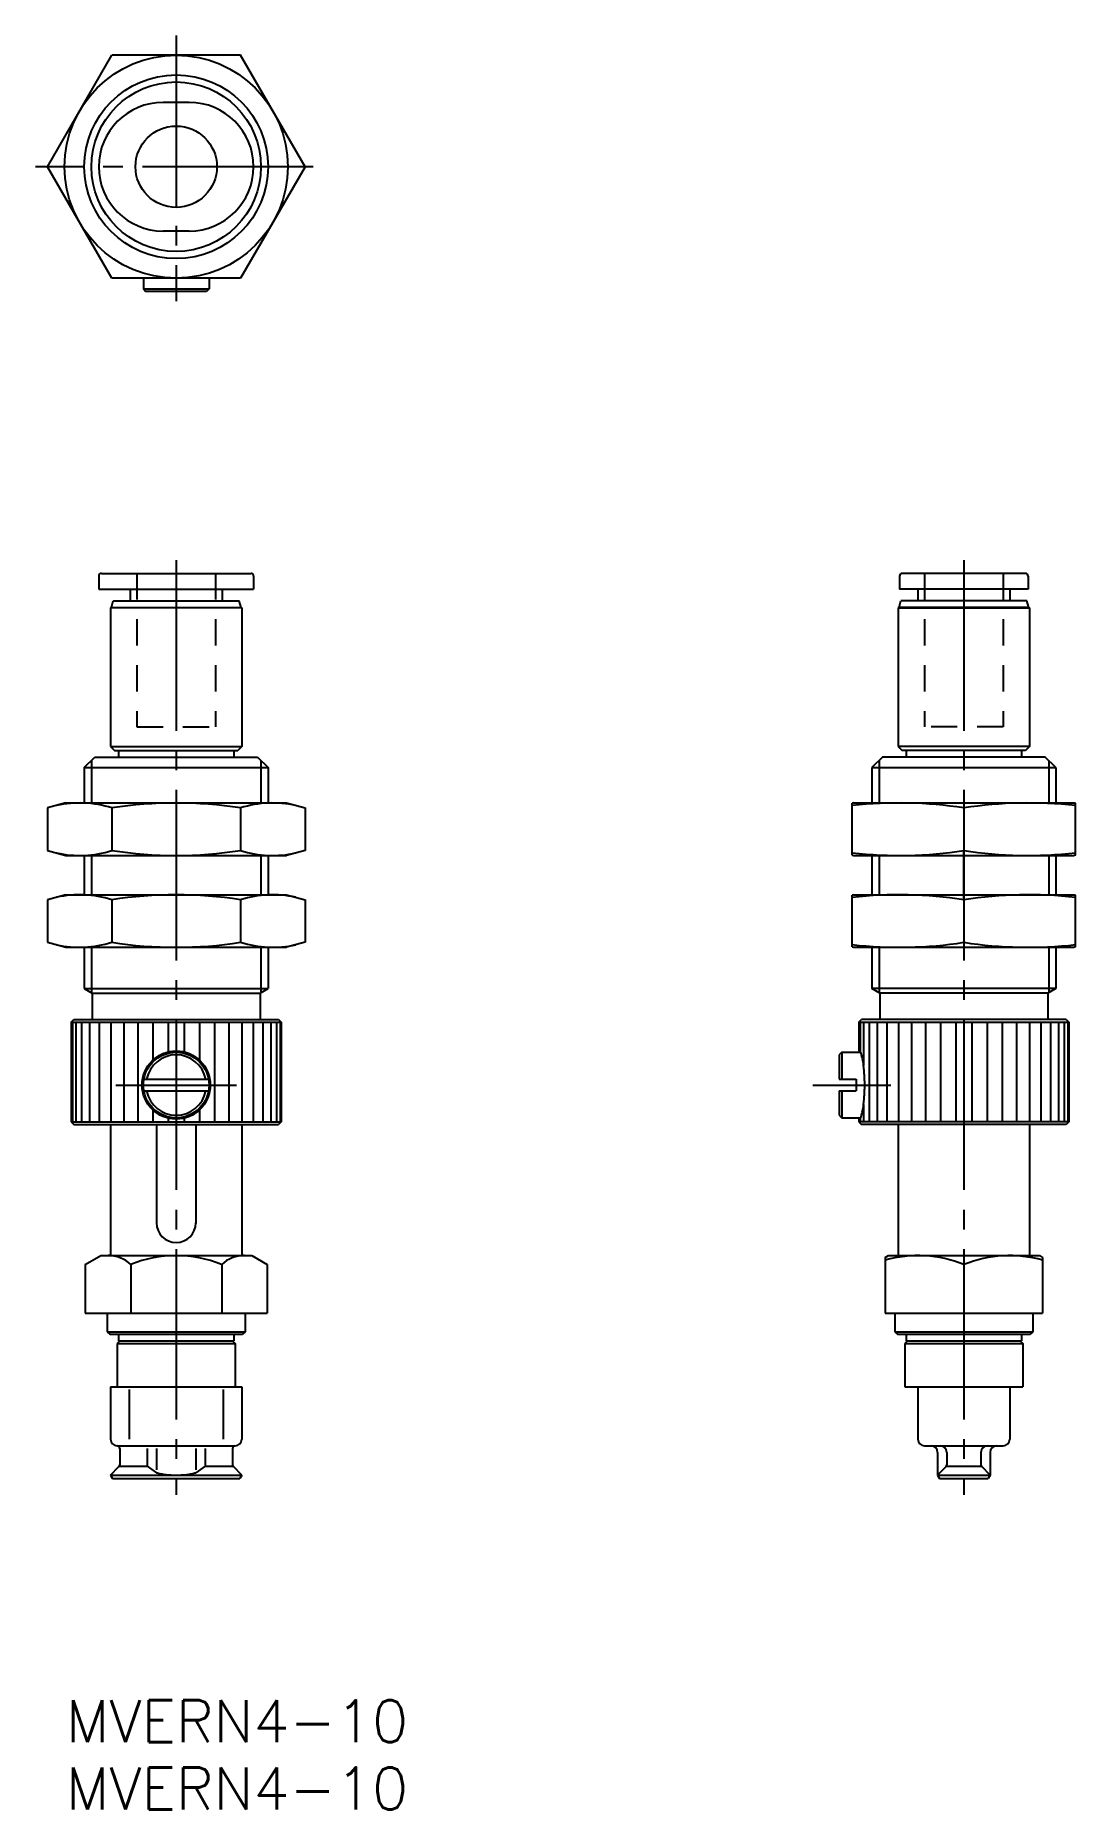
# Model space of a CAD drawing. Extents: x -151 to -72, y 160 to 295.
import ezdxf

# ---------------------------------------------------------------- set-up
doc = ezdxf.new("R2010")
doc.units = 0
doc.header["$MEASUREMENT"] = 0
doc.linetypes.add('CENTER', pattern=[17.5, 13, -1.5, 1.5, -1.5])
doc.linetypes.add('DASHED', pattern=[3.5, 2, -1.5])
doc.layers.get('0').update_dxf_attribs({"linetype": 'CONTINUOUS'})
doc.layers.add('CENTER', color=1, linetype='CENTER')
doc.styles.get("Standard").update_dxf_attribs({"font": 'txt.shx', "bigfont": '@extfont2.shx'})

msp = doc.modelspace()

# ---------------------------------------------------------------- linework, layer by layer
at = {"color": 7, "linetype": 'Continuous'}
for p, q in [((-150.5, 285.07), (-145.6, 293.57)), ((-135.78, 293.57), (-145.6, 293.57)), ((-130.87, 285.07), (-135.78, 293.57)), ((-139.69, 289.97), (-141.69, 289.97)), ((-145.6, 276.57), (-150.5, 285.07)), ((-130.87, 285.07), (-135.78, 276.57)), ((-139.69, 280.17), (-141.69, 280.17)), ((-135.78, 276.57), (-145.6, 276.57)), ((-143.19, 276.57), (-143.19, 275.77)), ((-138.19, 276.57), (-138.19, 275.77)), ((-143.19, 275.77), (-138.19, 275.77)), ((-143.19, 275.77), (-142.99, 275.57)), ((-138.39, 275.57), (-142.99, 275.57)), ((-138.19, 275.77), (-138.39, 275.57)), ((-146.59, 253.87), (-146.59, 252.87)), ((-146.39, 254.07), (-134.99, 254.07)), ((-134.79, 253.87), (-134.79, 252.87)), ((-85.59, 253.87), (-85.59, 252.87)), ((-75.99, 254.07), (-85.39, 254.07)), ((-75.79, 253.87), (-75.79, 252.87)), ((-146.59, 252.87), (-134.79, 252.87)), ((-145.62, 251.47), (-145.49, 251.97)), ((-145.49, 251.97), (-135.89, 251.97)), ((-144.19, 252.87), (-144.19, 251.97)), ((-137.19, 252.87), (-137.19, 251.97)), ((-135.75, 251.47), (-135.89, 251.97)), ((-85.62, 251.47), (-85.49, 251.97)), ((-75.79, 252.87), (-85.59, 252.87)), ((-75.89, 251.97), (-85.49, 251.97)), ((-84.19, 252.87), (-84.19, 251.97)), ((-77.19, 252.87), (-77.19, 251.97)), ((-75.75, 251.47), (-75.89, 251.97)), ((-145.62, 251.47), (-145.69, 251.44)), ((-135.69, 251.44), (-145.69, 251.44)), ((-145.69, 251.44), (-145.69, 240.87)), ((-145.62, 251.47), (-135.75, 251.47)), ((-135.75, 251.47), (-135.69, 251.44)), ((-135.69, 251.44), (-135.69, 240.87)), ((-85.62, 251.47), (-85.69, 251.44)), ((-85.69, 251.44), (-85.69, 240.87)), ((-85.69, 251.44), (-75.69, 251.44)), ((-75.75, 251.47), (-85.62, 251.47)), ((-75.75, 251.47), (-75.69, 251.44)), ((-75.69, 251.44), (-75.69, 240.87)), ((-145.69, 240.87), (-135.69, 240.87)), ((-145.69, 240.87), (-145.39, 240.57)), ((-135.69, 240.87), (-135.99, 240.57)), ((-85.69, 240.87), (-85.39, 240.57)), ((-75.69, 240.87), (-85.69, 240.87)), ((-75.69, 240.87), (-75.99, 240.57)), ((-147.69, 239.27), (-146.89, 240.07)), ((-146.89, 240.07), (-134.49, 240.07)), ((-145.39, 240.57), (-135.99, 240.57)), ((-145.09, 240.57), (-145.09, 240.07)), ((-136.29, 240.57), (-136.29, 240.07)), ((-134.49, 240.07), (-133.69, 239.27)), ((-86.89, 240.07), (-87.69, 239.27)), ((-74.49, 240.07), (-86.89, 240.07)), ((-75.99, 240.57), (-85.39, 240.57)), ((-85.09, 240.57), (-85.09, 240.07)), ((-76.29, 240.57), (-76.29, 240.07)), ((-73.69, 239.27), (-74.49, 240.07)), ((-147.69, 239.27), (-147.69, 236.57)), ((-147.69, 239.27), (-133.69, 239.27)), ((-133.69, 239.27), (-133.69, 236.57)), ((-87.69, 239.27), (-73.69, 239.27)), ((-87.69, 239.27), (-87.69, 236.57)), ((-73.69, 239.27), (-73.69, 236.57)), ((-149.09, 236.57), (-150.5, 236.19)), ((-150.5, 236.19), (-150.5, 232.95)), ((-149.09, 236.57), (-132.29, 236.57)), ((-145.6, 236.19), (-145.6, 232.95)), ((-135.78, 236.19), (-135.78, 232.95)), ((-132.29, 236.57), (-130.87, 236.19)), ((-130.87, 236.19), (-130.87, 232.95)), ((-89.09, 236.57), (-89.19, 236.55)), ((-89.19, 232.6), (-89.19, 236.55)), ((-89.09, 236.57), (-72.29, 236.57)), ((-80.69, 236.19), (-80.69, 232.95)), ((-72.29, 236.57), (-72.19, 236.55)), ((-72.19, 232.6), (-72.19, 236.55)), ((-150.5, 232.95), (-149.09, 232.57)), ((-130.87, 232.95), (-132.29, 232.57)), ((-89.19, 232.6), (-89.09, 232.57)), ((-72.19, 232.6), (-72.29, 232.57)), ((-149.09, 232.57), (-132.29, 232.57)), ((-147.69, 232.57), (-147.69, 229.57)), ((-133.69, 232.57), (-133.69, 229.57)), ((-89.09, 232.57), (-72.29, 232.57)), ((-87.69, 232.57), (-87.69, 229.57)), ((-73.69, 232.57), (-73.69, 229.57)), ((-149.09, 229.57), (-150.5, 229.19)), ((-150.5, 229.19), (-150.5, 225.95)), ((-149.09, 229.57), (-132.29, 229.57)), ((-145.6, 229.19), (-145.6, 225.95)), ((-135.78, 229.19), (-135.78, 225.95)), ((-132.29, 229.57), (-130.87, 229.19)), ((-130.87, 229.19), (-130.87, 225.95)), ((-89.09, 229.57), (-89.19, 229.55)), ((-89.19, 225.6), (-89.19, 229.55)), ((-89.09, 229.57), (-72.29, 229.57)), ((-80.69, 229.19), (-80.69, 225.95)), ((-72.29, 229.57), (-72.19, 229.55)), ((-72.19, 225.6), (-72.19, 229.55)), ((-150.5, 225.95), (-149.09, 225.57)), ((-130.87, 225.95), (-132.29, 225.57)), ((-149.09, 225.57), (-132.29, 225.57)), ((-147.69, 225.57), (-147.69, 222.42)), ((-133.69, 225.57), (-133.69, 222.42)), ((-89.19, 225.6), (-89.09, 225.57)), ((-89.09, 225.57), (-72.29, 225.57)), ((-87.69, 225.57), (-87.69, 222.42)), ((-73.69, 225.57), (-73.69, 222.42)), ((-72.19, 225.6), (-72.29, 225.57)), ((-147.69, 222.42), (-147.09, 222.07)), ((-147.69, 222.42), (-133.69, 222.42)), ((-147.09, 222.07), (-134.29, 222.07)), ((-147.09, 222.07), (-147.09, 220.07)), ((-134.29, 222.07), (-133.69, 222.42)), ((-134.29, 222.07), (-134.29, 220.07)), ((-73.69, 222.42), (-87.69, 222.42)), ((-87.09, 222.07), (-87.69, 222.42)), ((-87.09, 222.07), (-87.09, 220.07)), ((-74.29, 222.07), (-87.09, 222.07)), ((-73.69, 222.42), (-74.29, 222.07)), ((-74.29, 222.07), (-74.29, 220.07)), ((-148.69, 219.87), (-148.49, 220.07)), ((-148.69, 219.87), (-132.69, 219.87)), ((-148.49, 220.07), (-132.89, 220.07)), ((-132.89, 220.07), (-132.69, 219.87)), ((-88.69, 219.87), (-88.49, 220.07)), ((-88.69, 219.87), (-72.69, 219.87)), ((-72.89, 220.07), (-88.49, 220.07)), ((-72.89, 220.07), (-72.69, 219.87)), ((-89.99, 217.57), (-90.19, 217.37)), ((-90.19, 217.37), (-90.19, 215.52)), ((-89.99, 217.57), (-88.57, 217.57)), ((-89.99, 217.57), (-89.99, 215.52)), ((-143.15, 215.52), (-138.23, 215.52)), ((-90.19, 215.52), (-88.89, 215.52)), ((-88.89, 215.52), (-88.89, 214.62)), ((-143.15, 214.62), (-138.23, 214.62)), ((-90.19, 214.62), (-88.89, 214.62)), ((-90.19, 214.62), (-90.19, 212.77)), ((-89.99, 214.62), (-89.99, 212.57)), ((-90.19, 212.77), (-89.99, 212.57)), ((-89.99, 212.57), (-88.57, 212.57)), ((-148.69, 212.27), (-148.49, 212.07)), ((-148.69, 212.27), (-132.69, 212.27)), ((-148.49, 212.07), (-132.89, 212.07)), ((-145.69, 212.07), (-145.69, 202.07)), ((-142.19, 212.07), (-142.19, 204.52)), ((-139.19, 212.07), (-139.19, 204.52)), ((-135.69, 212.07), (-135.69, 202.07)), ((-132.69, 212.27), (-132.89, 212.07)), ((-88.69, 212.27), (-88.49, 212.07)), ((-72.69, 212.27), (-88.69, 212.27)), ((-72.89, 212.07), (-88.49, 212.07)), ((-85.69, 212.07), (-85.69, 202.07)), ((-75.69, 212.07), (-75.69, 202.07)), ((-72.69, 212.27), (-72.89, 212.07)), ((-147.62, 201.39), (-146.44, 202.07)), ((-146.44, 202.07), (-134.94, 202.07)), ((-134.94, 202.07), (-133.76, 201.39)), ((-86.69, 201.93), (-86.44, 202.07)), ((-86.69, 201.93), (-86.69, 197.67)), ((-86.44, 202.07), (-74.94, 202.07)), ((-74.94, 202.07), (-74.69, 201.93)), ((-74.69, 201.93), (-74.69, 197.67)), ((-147.62, 201.39), (-147.62, 197.67)), ((-144.15, 201.39), (-144.15, 197.67)), ((-137.22, 201.39), (-137.22, 197.67)), ((-133.76, 201.39), (-133.76, 197.67)), ((-80.69, 201.39), (-80.69, 197.67)), ((-147.62, 197.67), (-133.76, 197.67)), ((-145.94, 197.67), (-145.94, 196.27)), ((-135.44, 197.67), (-135.44, 196.27)), ((-86.69, 197.67), (-74.69, 197.67)), ((-85.94, 197.67), (-85.94, 196.27)), ((-75.44, 197.67), (-75.44, 196.27)), ((-145.94, 196.27), (-145.74, 196.07)), ((-145.94, 196.27), (-135.44, 196.27)), ((-135.44, 196.27), (-135.64, 196.07)), ((-85.94, 196.27), (-75.44, 196.27)), ((-85.94, 196.27), (-85.74, 196.07)), ((-75.44, 196.27), (-75.64, 196.07)), ((-145.74, 196.07), (-135.64, 196.07)), ((-144.99, 195.57), (-145.19, 195.37)), ((-145.19, 195.37), (-136.19, 195.37)), ((-145.19, 195.37), (-145.19, 192.07)), ((-145.09, 196.07), (-145.09, 195.57)), ((-145.09, 195.57), (-136.29, 195.57)), ((-136.39, 195.57), (-136.19, 195.37)), ((-136.29, 196.07), (-136.29, 195.57)), ((-136.19, 195.37), (-136.19, 192.07)), ((-85.74, 196.07), (-75.64, 196.07)), ((-84.99, 195.57), (-85.19, 195.37)), ((-85.19, 195.37), (-76.19, 195.37)), ((-85.19, 195.37), (-85.19, 192.07)), ((-85.09, 196.07), (-85.09, 195.57)), ((-85.09, 195.57), (-76.29, 195.57)), ((-76.39, 195.57), (-76.19, 195.37)), ((-76.29, 196.07), (-76.29, 195.57)), ((-76.19, 195.37), (-76.19, 192.07)), ((-145.69, 192.07), (-145.69, 188.07)), ((-145.69, 192.07), (-135.69, 192.07)), ((-135.69, 192.07), (-135.69, 188.07)), ((-85.19, 192.07), (-76.19, 192.07)), ((-84.19, 192.07), (-84.19, 188.07)), ((-77.19, 192.07), (-77.19, 188.07)), ((-144.26, 191.87), (-144.26, 188.07)), ((-137.12, 191.87), (-137.12, 188.07)), ((-145.19, 187.57), (-136.19, 187.57)), ((-144.99, 187.37), (-144.99, 186.12)), ((-142.89, 187.37), (-142.89, 186.03)), ((-142.19, 187.37), (-142.19, 185.73)), ((-139.19, 187.37), (-139.19, 185.73)), ((-138.49, 187.37), (-138.49, 186.03)), ((-136.39, 187.37), (-136.39, 186.12)), ((-83.69, 187.57), (-77.69, 187.57)), ((-82.69, 187.07), (-82.69, 185.33)), ((-81.99, 187.07), (-81.99, 186.12)), ((-79.39, 187.07), (-79.39, 186.12)), ((-78.69, 187.07), (-78.69, 185.33)), ((-145.69, 185.33), (-145.05, 185.98)), ((-145.69, 185.33), (-135.69, 185.33)), ((-145.69, 185.33), (-145.54, 185.07)), ((-144.99, 186.03), (-142.89, 186.03)), ((-142.89, 186.03), (-142.19, 185.52)), ((-138.49, 186.03), (-139.19, 185.52)), ((-138.49, 186.03), (-136.39, 186.03)), ((-135.69, 185.33), (-136.33, 185.98)), ((-135.69, 185.33), (-135.84, 185.07)), ((-82.69, 185.33), (-82.05, 185.98)), ((-82.69, 185.33), (-78.69, 185.33)), ((-82.69, 185.33), (-82.54, 185.07)), ((-81.99, 186.03), (-79.39, 186.03)), ((-78.69, 185.33), (-79.33, 185.98)), ((-78.69, 185.33), (-78.84, 185.07)), ((-145.54, 185.07), (-135.84, 185.07)), ((-82.54, 185.07), (-78.84, 185.07))]:
    msp.add_line(p, q, dxfattribs=at)
at = {"color": 3, "linetype": 'DASHED'}
for p, q in [((-143.69, 254.07), (-143.69, 242.37)), ((-137.69, 254.07), (-137.69, 242.37)), ((-83.69, 254.07), (-83.69, 242.37)), ((-77.69, 254.07), (-77.69, 242.37)), ((-143.69, 242.37), (-137.69, 242.37)), ((-77.69, 242.37), (-83.69, 242.37))]:
    msp.add_line(p, q, dxfattribs=at)
at = {"color": 3, "linetype": 'Continuous'}
for p, q in [((-147.15, 239.82), (-147.15, 236.57)), ((-134.23, 239.82), (-134.23, 236.57)), ((-87.15, 239.82), (-87.15, 236.57)), ((-74.23, 239.82), (-74.23, 236.57)), ((-147.15, 232.57), (-147.15, 229.57)), ((-134.23, 232.57), (-134.23, 229.57)), ((-87.15, 232.57), (-87.15, 229.57)), ((-74.23, 232.57), (-74.23, 229.57)), ((-147.15, 225.57), (-147.15, 222.11)), ((-134.23, 225.57), (-134.23, 222.11)), ((-87.15, 225.57), (-87.15, 222.11)), ((-74.23, 225.57), (-74.23, 222.11)), ((-148.69, 219.87), (-148.69, 212.27)), ((-148.6, 219.87), (-148.6, 212.27)), ((-148.33, 219.87), (-148.33, 212.27)), ((-147.9, 219.87), (-147.9, 212.27)), ((-147.3, 219.87), (-147.3, 212.27)), ((-146.55, 219.87), (-146.55, 212.27)), ((-145.68, 219.87), (-145.68, 212.27)), ((-144.69, 219.87), (-144.69, 212.27)), ((-143.61, 219.87), (-143.61, 212.27)), ((-142.47, 219.87), (-142.47, 216.97)), ((-141.29, 219.87), (-141.29, 217.6)), ((-140.09, 219.87), (-140.09, 217.6)), ((-138.91, 219.87), (-138.91, 216.97)), ((-137.77, 219.87), (-137.77, 212.27)), ((-136.69, 219.87), (-136.69, 212.27)), ((-135.7, 219.87), (-135.7, 212.27)), ((-134.82, 219.87), (-134.82, 212.27)), ((-134.08, 219.87), (-134.08, 212.27)), ((-133.48, 219.87), (-133.48, 212.27)), ((-133.04, 219.87), (-133.04, 212.27)), ((-132.78, 219.87), (-132.78, 212.27)), ((-132.69, 219.87), (-132.69, 212.27)), ((-88.69, 219.87), (-88.69, 217.67)), ((-88.6, 219.87), (-88.6, 217.62)), ((-88.33, 219.87), (-88.33, 216.57)), ((-87.9, 219.87), (-87.9, 212.27)), ((-87.3, 219.87), (-87.3, 212.27)), ((-86.55, 219.87), (-86.55, 212.27)), ((-85.68, 219.87), (-85.68, 212.27)), ((-84.69, 219.87), (-84.69, 212.27)), ((-83.61, 219.87), (-83.61, 212.27)), ((-82.47, 219.87), (-82.47, 212.27)), ((-81.29, 219.87), (-81.29, 212.27)), ((-80.09, 219.87), (-80.09, 212.27)), ((-78.91, 219.87), (-78.91, 212.27)), ((-77.77, 219.87), (-77.77, 212.27)), ((-76.69, 219.87), (-76.69, 212.27)), ((-75.7, 219.87), (-75.7, 212.27)), ((-74.82, 219.87), (-74.82, 212.27)), ((-74.08, 219.87), (-74.08, 212.27)), ((-73.48, 219.87), (-73.48, 212.27)), ((-73.04, 219.87), (-73.04, 212.27)), ((-72.78, 219.87), (-72.78, 212.27)), ((-72.69, 219.87), (-72.69, 212.27)), ((-142.47, 213.18), (-142.47, 212.27)), ((-141.29, 212.54), (-141.29, 212.27)), ((-140.09, 212.54), (-140.09, 212.27)), ((-138.91, 213.18), (-138.91, 212.27)), ((-88.69, 212.47), (-88.69, 212.27)), ((-88.6, 212.53), (-88.6, 212.27)), ((-88.33, 213.58), (-88.33, 212.27))]:
    msp.add_line(p, q, dxfattribs=at)
at = {"color": 7, "linetype": 'CENTER'}
msp.add_line((-80.69, 229.19), (-80.69, 232.95), dxfattribs=at)
at = {"color": 7, "linetype": 'Continuous'}
for points in [[(-88.69, 212.47, 0.049127), (-88.6, 212.52, 0.049127), (-88.52, 212.67, 0.049127), (-88.45, 212.91, 0.049127), (-88.38, 213.24, 0.049127), (-88.33, 213.63, 0.049127), (-88.29, 214.08, 0.049127), (-88.26, 214.57, 0.049127), (-88.25, 215.07, 0.049127), (-88.26, 215.58, 0.049127), (-88.29, 216.07, 0.049127), (-88.33, 216.52, 0.049127), (-88.38, 216.91, 0.049127), (-88.45, 217.24, 0.049127), (-88.52, 217.48, 0.049127), (-88.6, 217.62, 0.049127), (-88.69, 217.67, -1)], [(-142.19, 185.52, 0.02345), (-142.03, 185.48, 0.02345), (-141.86, 185.44, 0.02345), (-141.68, 185.41, 0.02345), (-141.49, 185.38, 0.02345), (-141.3, 185.36, 0.02345), (-141.1, 185.35, 0.02345), (-140.89, 185.34, 0.02345), (-140.69, 185.33, 0.02345), (-140.48, 185.34, 0.02345), (-140.28, 185.35, 0.02345), (-140.08, 185.36, 0.02345), (-139.88, 185.38, 0.02345), (-139.69, 185.41, 0.02345), (-139.51, 185.44, 0.02345), (-139.35, 185.48, 0.02345), (-139.19, 185.52, -1)]]:
    msp.add_lwpolyline(points, format="xyb", dxfattribs=at)
for centre, radius in [((-140.69, 285.07), 8.5), ((-140.69, 285.07), 7), ((-140.69, 285.07), 3.1), ((-140.69, 215.07), 2.6), ((-140.69, 215.07), 2.5)]:
    msp.add_circle(centre, radius, dxfattribs=at)
at = {"color": 3, "linetype": 'Continuous'}
msp.add_circle((-140.69, 285.07), 6.46, dxfattribs=at)
at = {"color": 7, "linetype": 'Continuous'}
for centre, radius, start, end in [((-141.69, 285.07), 4.9, 90, 270), ((-139.69, 285.07), 4.9, 270, 90), ((-146.39, 253.87), 0.2, 90, 180), ((-134.99, 253.87), 0.2, 0, 90), ((-85.39, 253.87), 0.2, 90, 180), ((-75.99, 253.87), 0.2, 0, 90), ((-148.05, 228.44), 8.13, 72.433, 102.4323), ((-140.69, 204.62), 31.95, 81.1646, 98.8354), ((-133.33, 228.44), 8.13, 77.5671, 107.567), ((-85.6, 204.62), 31.95, 81.1646, 96.456), ((-75.78, 204.62), 31.95, 83.544, 98.8354), ((-148.05, 240.7), 8.13, 257.5671, 287.567), ((-140.69, 264.52), 31.95, 261.1646, 278.8354), ((-133.33, 240.7), 8.13, 252.433, 282.4322), ((-85.6, 264.52), 31.95, 263.544, 278.8354), ((-75.78, 264.52), 31.95, 261.1646, 276.456), ((-148.05, 221.44), 8.13, 72.433, 102.4323), ((-140.69, 197.62), 31.95, 81.1646, 98.8354), ((-133.33, 221.44), 8.13, 77.5671, 107.567), ((-85.6, 197.62), 31.95, 81.1646, 96.456), ((-75.78, 197.62), 31.95, 83.544, 98.8354), ((-148.05, 233.7), 8.13, 257.5671, 287.567), ((-140.69, 257.52), 31.95, 261.1646, 278.8354), ((-133.33, 233.7), 8.13, 252.433, 282.4322), ((-85.6, 257.52), 31.95, 263.544, 278.8354), ((-75.78, 257.52), 31.95, 261.1646, 276.456), ((-140.69, 215.07), 2.3, 11.2828, 168.7172), ((-140.69, 215.07), 2.3, 191.2828, 348.7172), ((-140.69, 204.57), 1.5, 180, 0), ((-145.88, 199.53), 2.55, 47.1167, 90), ((-140.69, 192.91), 9.16, 67.7805, 112.2195), ((-135.49, 199.53), 2.55, 90, 132.8833), ((-84.15, 192.91), 9.16, 67.7806, 106.071), ((-77.22, 192.91), 9.16, 73.9288, 112.2196), ((-145.19, 188.07), 0.5, 180, 270), ((-136.19, 188.07), 0.5, 270, 0), ((-83.69, 188.07), 0.5, 180, 270), ((-77.69, 188.07), 0.5, 270, 0), ((-145.19, 187.37), 0.2, 0, 90), ((-136.19, 187.37), 0.2, 90, 180), ((-83.19, 187.07), 0.5, 0, 90), ((-82.49, 187.07), 0.5, 0, 90), ((-78.89, 187.07), 0.5, 90, 180), ((-78.19, 187.07), 0.5, 90, 180), ((-145.19, 186.12), 0.2, 315, 0), ((-136.19, 186.12), 0.2, 180, 225), ((-82.19, 186.12), 0.2, 315, 0), ((-79.19, 186.12), 0.2, 180, 225)]:
    msp.add_arc(centre, radius, start, end, dxfattribs=at)
at = {"layer": 'CENTER', "color": 1, "linetype": 'CENTER'}
for p, q in [((-140.69, 295.07), (-140.69, 274.81)), ((-130.25, 285.07), (-151.41, 285.07)), ((-140.69, 255.07), (-140.69, 183.83)), ((-80.69, 255.07), (-80.69, 183.83)), ((-145.29, 215.07), (-136.09, 215.07)), ((-92.19, 215.07), (-86.25, 215.07))]:
    msp.add_line(p, q, dxfattribs=at)

# ---------------------------------------------------------------- texts
at = {"color": 7, "linetype": 'Continuous'}
for p in [(-149.08, 164.98), (-149.08, 159.85)]:
    msp.add_text('MVERN4-10', height=3.2, dxfattribs=at).set_placement(p)

doc.saveas('drawing.dxf')
